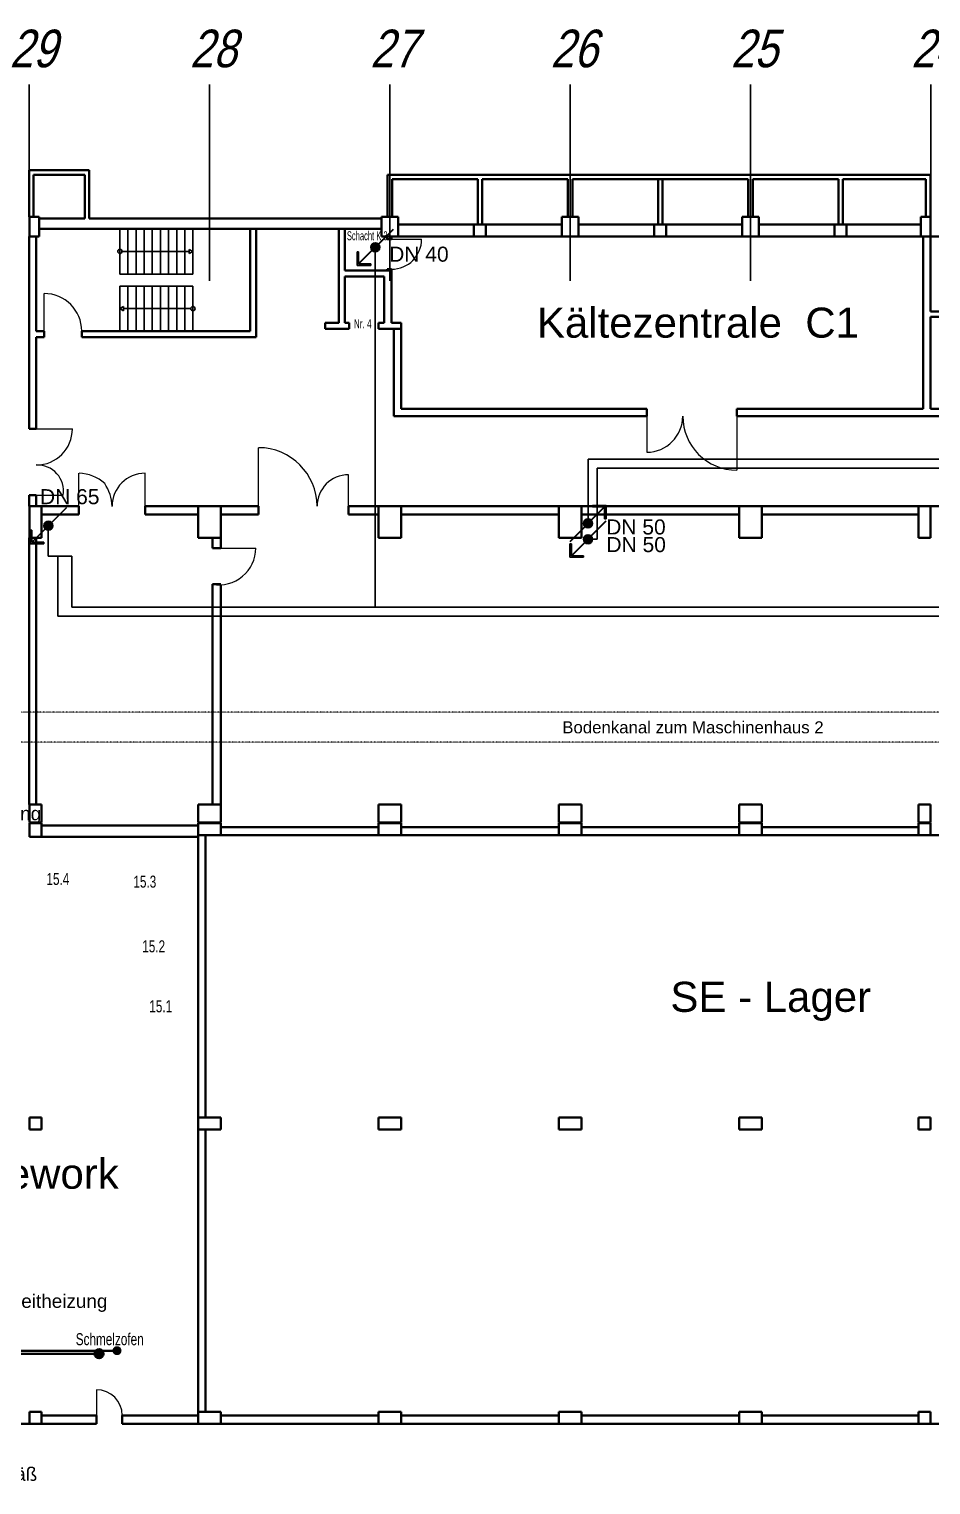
# Model space of a CAD drawing. Header units: millimetres. Extents: x 10546 to 220412, y -33380 to 110888.
# Drawn here: x 80892 to 110897, y 47761 to 96171 of the extents above; entities that cross this region are included whole.
import ezdxf
from ezdxf.enums import TextEntityAlignment as Align

# ---------------------------------------------------------------- set-up
doc = ezdxf.new("R2010")
doc.units = ezdxf.units.MM
doc.linetypes.add('ACAD_ISO03W100', pattern=[30, 12, -18])
doc.linetypes.add('ACAD_ISO10W100', pattern=[18, 12, -3, 0, -3])
for name, color, linetype, lineweight in [('A03_Türen', 253, 'Continuous', 20), ('A04_Treppen', 3, 'Continuous', 25), ('A07_Achslinien', 253, 'ACAD_ISO10W100', 25), ('A0_Grundriß', 7, 'Continuous', 40), ('A0_Grundriß_Versorgungskanal', 253, 'Continuous', 20), ('Heiz Wasser +35 Prozess R', 30, 'Continuous', 40), ('Heiz Wasser +45 Prozess V', 1, 'Continuous', 40), ('Heiz Wasser +50 -Heizkörper Rücklauff', 241, 'Continuous', 30), ('Heiz Wasser +60 -Heizkörper Vorlauf', 6, 'Continuous', 30)]:
    doc.layers.add(name, color=color, linetype=linetype, lineweight=lineweight)
doc.layers.add('A06_Text', color=7, linetype='Continuous')
doc.layers.add('A06_Text  -Belegung', color=253, linetype='Continuous')
doc.styles.get("Standard").update_dxf_attribs({"font": 'arial.ttf'})

msp = doc.modelspace()

# ---------------------------------------------------------------- hatches: boundary and pattern name
at = {"layer": 'Heiz Wasser +35 Prozess R'}
h = msp.add_hatch(color=256, dxfattribs=at)
h.dxf.hatch_style = 1
h.paths.add_polyline_path([(83069, 52123, 0.198912), (83113, 52016), (83325, 52229, 0.668179)])
h.paths.add_polyline_path([(83113, 52016, 0.668179), (83369, 52123, 0.198912), (83325, 52229)])
at = {"layer": 'Heiz Wasser +45 Prozess V'}
h = msp.add_hatch(color=256, dxfattribs=at)
h.dxf.hatch_style = 1
h.paths.add_polyline_path([(83667, 52224, 0.198912), (83711, 52118), (83924, 52330, 0.668179)])
h.paths.add_polyline_path([(83711, 52118, 0.668179), (83967, 52224, 0.198912), (83924, 52330)])
at = {"layer": 'Heiz Wasser +50 -Heizkörper Rücklauff'}
h = msp.add_hatch(color=256, dxfattribs=at)
h.dxf.hatch_style = 1
h.paths.add_polyline_path([(92509, 89026, -0.023583), (92519, 89016), (93014, 89511), (93004, 89521)])
h.paths.add_polyline_path([(91857, 88364), (91857, 88764), (91807, 88764), (91807, 88314), (92257, 88314), (92257, 88364)])
h.paths.add_polyline_path([(91867, 88364), (92307, 88804, -0.023583), (92297, 88814), (91857, 88374), (91857, 88364)])
h = msp.add_hatch(color=256, dxfattribs=at)
h.dxf.hatch_style = 1
h.paths.add_polyline_path([(92258, 88915, 0.198912), (92302, 88809), (92514, 89021, 0.668179)])
h.paths.add_polyline_path([(92302, 88809, 0.668179), (92558, 88915, 0.198912), (92514, 89021)])
h = msp.add_hatch(color=256, dxfattribs=at)
h.dxf.hatch_style = 1
h.paths.add_polyline_path([(81636, 79767, -0.023583), (81646, 79757), (82141, 80252), (82131, 80262)])
h.paths.add_polyline_path([(80984, 79105), (80984, 79505), (80934, 79505), (80934, 79055), (81384, 79055), (81384, 79105)])
h.paths.add_polyline_path([(80994, 79105), (81434, 79545, -0.023583), (81424, 79555), (80984, 79115), (80984, 79105)])
h = msp.add_hatch(color=256, dxfattribs=at)
h.dxf.hatch_style = 1
h.paths.add_polyline_path([(99388, 79621, -0.023583), (99378, 79631), (98883, 79136), (98893, 79126)])
h.paths.add_polyline_path([(100040, 80283), (100040, 79883), (100090, 79883), (100090, 80333), (99640, 80333), (99640, 80283)])
h.paths.add_polyline_path([(100030, 80283), (99590, 79843, -0.023583), (99600, 79833), (100040, 80273), (100040, 80283)])
h = msp.add_hatch(color=256, dxfattribs=at)
h.dxf.hatch_style = 1
h.paths.add_polyline_path([(99639, 79732, 0.198912), (99595, 79838), (99383, 79626, 0.668179)])
h.paths.add_polyline_path([(99595, 79838, 0.668179), (99339, 79732, 0.198912), (99383, 79626)])
h = msp.add_hatch(color=256, dxfattribs=at)
h.dxf.hatch_style = 1
h.paths.add_polyline_path([(81385, 79656, 0.198912), (81429, 79550), (81641, 79762, 0.668179)])
h.paths.add_polyline_path([(81429, 79550, 0.668179), (81685, 79656, 0.198912), (81641, 79762)])
at = {"layer": 'Heiz Wasser +60 -Heizkörper Vorlauf'}
h = msp.add_hatch(color=256, dxfattribs=at)
h.dxf.hatch_style = 1
h.paths.add_polyline_path([(99590, 79319, -0.023583), (99600, 79309), (100095, 79804), (100085, 79814)])
h.paths.add_polyline_path([(98938, 78657), (98938, 79057), (98888, 79057), (98888, 78607), (99338, 78607), (99338, 78657)])
h.paths.add_polyline_path([(98948, 78657), (99388, 79097, -0.023583), (99378, 79107), (98938, 78667), (98938, 78657)])
h = msp.add_hatch(color=256, dxfattribs=at)
h.dxf.hatch_style = 1
h.paths.add_polyline_path([(99339, 79208, 0.198912), (99383, 79102), (99595, 79314, 0.668179)])
h.paths.add_polyline_path([(99383, 79102, 0.668179), (99639, 79208, 0.198912), (99595, 79314)])

# ---------------------------------------------------------------- linework, layer by layer
at = {"layer": 'A03_Türen'}
for p, q in [((92802, 89187), (93952, 89187)), ((81392, 85927), (81392, 87377)), ((101442, 83302), (101442, 82102)), ((104442, 83302), (104442, 81502)), ((81132, 82877), (82332, 82877)), ((88522, 80032), (88522, 82252)), ((82552, 80708), (82552, 81402)), ((84752, 80032), (84752, 81402)), ((91522, 80032), (91522, 81352)), ((81132, 80677), (82028, 80676)), ((82552, 80032), (82552, 80708)), ((86997, 78908), (88437, 78908)), ((83132, 50927), (83132, 49787))]:
    msp.add_line(p, q, dxfattribs=at)
for centre, radius, start, end in [((92952, 89187), 1000, 270, 0), ((81392, 86127), 1250, 0, 90), ((101442, 83302), 1200, 270, 0), ((104442, 83302), 1800, 180, 270), ((81132, 82877), 1200, 270, 0), ((88522, 80302), 1950, 0, 90), ((81168, 80807), 870, 351.3457, 92.3775), ((82524, 80085), 1317, 47.9018, 88.7759), ((84752, 80302), 1100, 90, 180), ((91522, 80302), 1050, 90, 180), ((82238, 80265), 1414, 1.4617, 34.2782), ((87206, 78920), 1231, 260.2002, 359.411), ((83132, 50067), 860, 0, 90)]:
    msp.add_arc(centre, radius, start, end, dxfattribs=at)
at = {"layer": 'A04_Treppen', "color": 252, "true_color": 0x939598}
for p, q in [((83912, 88027), (83912, 89527)), ((84182, 88027), (84182, 89527)), ((84452, 88027), (84452, 89527)), ((84722, 88027), (84722, 89527)), ((84992, 88027), (84992, 89527)), ((85262, 88027), (85262, 89527)), ((85532, 88027), (85532, 89527)), ((85802, 88027), (85802, 89527)), ((86072, 88027), (86072, 89527)), ((86342, 88027), (86342, 89527)), ((83982, 88777), (86221, 88777)), ((86221, 88707), (86221, 88847)), ((86221, 88847), (86342, 88777)), ((86342, 88777), (86221, 88707)), ((83912, 88027), (86342, 88027)), ((83912, 87627), (86342, 87627)), ((83912, 86127), (83912, 87627)), ((84182, 86127), (84182, 87627)), ((84452, 86127), (84452, 87627)), ((84722, 86127), (84722, 87627)), ((84992, 86127), (84992, 87627)), ((85262, 86127), (85262, 87627)), ((85532, 86127), (85532, 87627)), ((85802, 86127), (85802, 87627)), ((86072, 86127), (86072, 87627)), ((86342, 86127), (86342, 87627)), ((83912, 86877), (84033, 86947)), ((84033, 86807), (83912, 86877)), ((84033, 86947), (84033, 86807)), ((86272, 86877), (84033, 86877))]:
    msp.add_line(p, q, dxfattribs=at)
for centre in [(83912, 88777), (86342, 86877)]:
    msp.add_circle(centre, 70, dxfattribs=at)
at = {"layer": 'A07_Achslinien'}
for p, q in [((80892, 87796), (80892, 94325)), ((86892, 87796), (86892, 94325)), ((92892, 87796), (92892, 94325)), ((98892, 87796), (98892, 94325)), ((104892, 87796), (104892, 94325)), ((110892, 87796), (110892, 94325))]:
    msp.add_line(p, q, dxfattribs=at)
at = {"layer": 'A0_Grundriß'}
for p, q in [((80892, 91477), (82892, 91477)), ((80892, 89927), (80892, 91477)), ((81042, 91327), (82742, 91327)), ((81042, 89927), (81042, 91327)), ((82742, 89877), (82742, 91327)), ((82892, 89877), (82892, 91477)), ((92817, 89927), (92817, 91327)), ((92817, 91327), (110882, 91327)), ((92967, 91177), (95817, 91177)), ((92967, 89927), (92967, 91177)), ((95817, 89677), (95817, 91177)), ((95967, 89677), (95967, 91177)), ((95967, 91177), (98817, 91177)), ((98817, 89927), (98817, 91177)), ((98967, 89927), (98967, 91177)), ((98967, 91177), (104817, 91177)), ((101817, 89677), (101817, 91177)), ((101967, 89677), (101967, 91177)), ((104817, 89927), (104817, 91177)), ((104967, 89927), (104967, 91177)), ((104967, 91177), (107817, 91177)), ((107817, 89677), (107817, 91177)), ((107967, 89677), (107967, 91177)), ((107967, 91177), (110732, 91177)), ((110732, 89927), (110732, 91177)), ((110882, 89927), (110882, 91327)), ((81222, 89927), (80902, 89927)), ((80902, 89927), (80902, 89277)), ((81222, 89277), (81222, 89927)), ((81222, 89877), (82742, 89877)), ((82892, 89877), (92617, 89877)), ((92617, 89277), (92617, 89927)), ((92617, 89927), (93167, 89927)), ((93167, 89927), (93167, 89277)), ((93167, 89677), (98617, 89677)), ((96092, 89677), (95692, 89677)), ((95692, 89677), (95692, 89277)), ((96092, 89277), (96092, 89677)), ((99167, 89927), (98617, 89927)), ((98617, 89927), (98617, 89277)), ((99167, 89277), (99167, 89927)), ((99167, 89677), (104617, 89677)), ((102092, 89677), (101692, 89677)), ((101692, 89677), (101692, 89277)), ((102092, 89277), (102092, 89677)), ((105167, 89927), (104617, 89927)), ((104617, 89927), (104617, 89277)), ((105167, 89277), (105167, 89927)), ((105167, 89677), (110562, 89677)), ((108092, 89677), (107692, 89677)), ((107692, 89677), (107692, 89277)), ((108092, 89277), (108092, 89677)), ((110882, 89927), (110562, 89927)), ((110562, 89927), (110562, 89277)), ((110882, 89277), (110882, 89927)), ((80892, 89277), (80892, 82877)), ((80902, 89277), (81222, 89277)), ((81132, 89277), (81132, 86127)), ((81222, 89527), (92617, 89527)), ((88242, 86127), (88242, 89527)), ((88442, 85927), (88442, 89527)), ((91192, 86407), (91192, 89527)), ((91392, 88147), (91392, 89527)), ((93167, 89277), (92617, 89277)), ((92802, 89277), (92802, 89187)), ((92802, 89187), (92952, 89187)), ((92892, 89277), (134672, 89277)), ((92952, 89277), (92952, 89187)), ((95692, 89277), (96092, 89277)), ((98617, 89277), (99167, 89277)), ((101692, 89277), (102092, 89277)), ((104617, 89277), (105167, 89277)), ((107692, 89277), (108092, 89277)), ((110562, 89277), (110882, 89277)), ((110642, 89277), (110642, 83542)), ((110882, 89277), (110882, 86777)), ((91392, 88147), (92952, 88147)), ((92802, 88187), (92802, 88147)), ((92802, 88187), (92952, 88187)), ((92952, 88187), (92952, 88147)), ((92952, 86407), (92952, 88147)), ((91392, 87947), (92702, 87947)), ((91392, 86407), (91392, 87947)), ((92702, 86407), (92702, 87947)), ((110882, 86777), (111207, 86777)), ((90747, 86207), (90747, 86407)), ((90747, 86407), (91192, 86407)), ((90747, 86207), (91537, 86207)), ((91392, 86407), (91537, 86407)), ((91537, 86207), (91537, 86407)), ((92517, 86207), (92517, 86407)), ((92517, 86407), (92702, 86407)), ((92517, 86207), (93267, 86207)), ((92952, 86407), (93267, 86407)), ((93027, 86207), (93027, 83302)), ((93267, 86207), (93267, 86407)), ((93267, 85877), (93267, 86207)), ((110882, 86602), (110882, 83542)), ((110882, 86602), (111207, 86602)), ((81132, 86127), (81392, 86127)), ((81132, 85927), (81392, 85927)), ((81132, 85927), (81132, 82877)), ((81392, 86127), (81392, 85927)), ((82642, 86127), (88242, 86127)), ((82642, 85927), (82642, 86127)), ((82642, 85927), (88442, 85927)), ((93267, 85877), (93267, 83542)), ((93027, 83302), (101442, 83302)), ((93267, 83542), (94247, 83542)), ((94247, 83542), (101442, 83542)), ((101442, 83542), (101442, 83302)), ((104442, 83542), (104442, 83302)), ((104442, 83542), (110642, 83542)), ((104442, 83302), (117082, 83302)), ((110882, 83542), (117082, 83542)), ((80892, 82877), (81132, 82877)), ((80892, 80677), (81132, 80677)), ((80892, 80677), (80892, 80302)), ((81132, 80677), (81132, 80302)), ((81302, 80302), (80902, 80302)), ((80902, 80302), (80902, 79252)), ((81302, 80302), (82552, 80302)), ((81302, 79252), (81302, 80302)), ((81302, 80032), (82552, 80032)), ((82552, 80302), (82552, 80032)), ((84752, 80302), (88522, 80302)), ((84752, 80302), (84752, 80032)), ((84752, 80032), (86517, 80032)), ((87267, 80302), (86517, 80302)), ((86517, 80302), (86517, 79252)), ((87267, 79252), (87267, 80302)), ((87267, 80032), (88522, 80032)), ((88522, 80302), (88522, 80032)), ((91522, 80302), (94439, 80302)), ((91522, 80302), (91522, 80032)), ((91522, 80032), (92517, 80032)), ((93267, 80302), (92517, 80302)), ((92517, 80302), (92517, 79252)), ((93267, 79252), (93267, 80302)), ((93267, 80032), (98517, 80032)), ((94439, 80302), (126027, 80302)), ((99267, 80302), (98517, 80302)), ((98517, 80302), (98517, 79252)), ((99267, 79252), (99267, 80302)), ((99267, 80032), (104517, 80032)), ((105267, 80302), (104517, 80302)), ((104517, 80302), (104517, 79252)), ((105267, 79252), (105267, 80302)), ((105267, 80032), (110482, 80032)), ((110882, 80302), (110482, 80302)), ((110482, 80302), (110482, 79252)), ((110882, 79252), (110882, 80302)), ((80892, 70387), (80892, 79252)), ((80902, 79252), (81302, 79252)), ((81132, 70387), (81132, 79252)), ((86517, 79252), (87267, 79252)), ((86997, 78908), (86997, 79252)), ((87267, 78908), (87267, 79252)), ((92517, 79252), (93267, 79252)), ((98517, 79252), (99267, 79252)), ((104517, 79252), (105267, 79252)), ((110482, 79252), (110882, 79252)), ((86997, 78908), (87267, 78908)), ((86997, 70387), (86997, 77708)), ((86997, 77708), (87267, 77708)), ((87267, 70387), (87267, 77691)), ((81302, 70387), (80902, 70387)), ((80902, 70387), (80902, 69787)), ((81302, 69787), (81302, 70387)), ((87267, 70387), (86517, 70387)), ((86517, 70387), (86517, 69787)), ((87267, 69787), (87267, 70387)), ((93267, 70387), (92517, 70387)), ((92517, 70387), (92517, 69787)), ((93267, 69787), (93267, 70387)), ((99267, 70387), (98517, 70387)), ((98517, 70387), (98517, 69787)), ((99267, 69787), (99267, 70387)), ((105267, 70387), (104517, 70387)), ((104517, 70387), (104517, 69787)), ((105267, 69787), (105267, 70387)), ((110882, 70387), (110482, 70387)), ((110482, 70387), (110482, 69787)), ((110882, 69787), (110882, 70387)), ((80902, 69787), (81302, 69787)), ((80902, 69767), (81302, 69767)), ((80902, 69312), (80902, 69767)), ((81302, 69767), (81302, 69312)), ((86517, 69787), (87267, 69787)), ((87267, 69767), (86517, 69767)), ((86517, 69767), (86517, 69367)), ((87267, 69367), (87267, 69767)), ((92517, 69787), (93267, 69787)), ((93267, 69767), (92517, 69767)), ((92517, 69767), (92517, 69367)), ((93267, 69367), (93267, 69767)), ((98517, 69787), (99267, 69787)), ((99267, 69767), (98517, 69767)), ((98517, 69767), (98517, 69367)), ((99267, 69367), (99267, 69767)), ((104517, 69787), (105267, 69787)), ((105267, 69767), (104517, 69767)), ((104517, 69767), (104517, 69367)), ((105267, 69367), (105267, 69767)), ((110482, 69787), (110882, 69787)), ((110882, 69767), (110482, 69767)), ((110482, 69767), (110482, 69367)), ((110882, 69367), (110882, 69767)), ((81302, 69312), (80902, 69312)), ((81302, 69687), (86517, 69687)), ((81302, 69312), (86517, 69312)), ((86517, 69367), (86517, 50067)), ((86517, 69367), (87267, 69367)), ((86757, 69367), (86757, 59977)), ((87267, 69637), (92517, 69637)), ((87267, 69367), (125737, 69367)), ((92517, 69367), (93267, 69367)), ((93267, 69637), (98517, 69637)), ((98517, 69367), (99267, 69367)), ((99267, 69637), (104517, 69637)), ((104517, 69367), (105267, 69367)), ((105267, 69637), (110482, 69637)), ((110482, 69367), (110882, 69367)), ((81302, 59977), (80902, 59977)), ((80902, 59977), (80902, 59577)), ((80902, 59577), (81302, 59577)), ((81302, 59577), (81302, 59977)), ((87267, 59977), (86517, 59977)), ((86517, 59977), (86517, 59577)), ((86517, 59577), (87267, 59577)), ((86757, 59577), (86757, 50187)), ((87267, 59577), (87267, 59977)), ((93267, 59977), (92517, 59977)), ((92517, 59977), (92517, 59577)), ((92517, 59577), (93267, 59577)), ((93267, 59577), (93267, 59977)), ((99267, 59977), (98517, 59977)), ((98517, 59977), (98517, 59577)), ((98517, 59577), (99267, 59577)), ((99267, 59577), (99267, 59977)), ((105267, 59977), (104517, 59977)), ((104517, 59977), (104517, 59577)), ((104517, 59577), (105267, 59577)), ((105267, 59577), (105267, 59977)), ((110882, 59977), (110482, 59977)), ((110482, 59977), (110482, 59577)), ((110482, 59577), (110882, 59577)), ((110882, 59577), (110882, 59977)), ((81302, 50187), (80902, 50187)), ((80902, 50187), (80902, 49787)), ((81302, 49787), (81302, 50187)), ((81302, 50067), (83132, 50067)), ((83132, 50067), (83132, 49787)), ((83992, 50067), (83992, 49787)), ((83992, 50067), (86517, 50067)), ((87267, 50187), (86517, 50187)), ((86517, 50187), (86517, 49787)), ((87267, 49787), (87267, 50187)), ((87267, 50067), (89452, 50067)), ((89452, 50067), (92517, 50067)), ((93267, 50187), (92517, 50187)), ((92517, 50187), (92517, 49787)), ((93267, 49787), (93267, 50187)), ((93267, 50067), (98517, 50067)), ((99267, 50187), (98517, 50187)), ((98517, 50187), (98517, 49787)), ((99267, 49787), (99267, 50187)), ((99267, 50067), (104517, 50067)), ((105267, 50187), (104517, 50187)), ((104517, 50187), (104517, 49787)), ((105267, 49787), (105267, 50187)), ((105267, 50067), (110482, 50067)), ((110882, 50187), (110482, 50187)), ((110482, 50187), (110482, 49787)), ((110882, 49787), (110882, 50187)), ((73252, 49787), (83132, 49787)), ((80902, 49787), (81302, 49787)), ((83992, 49787), (89452, 49787)), ((86517, 49787), (87267, 49787)), ((89452, 49787), (134592, 49787)), ((92517, 49787), (93267, 49787)), ((98517, 49787), (99267, 49787)), ((104517, 49787), (105267, 49787)), ((110482, 49787), (110882, 49787))]:
    msp.add_line(p, q, dxfattribs=at)
at = {"layer": 'A0_Grundriß', "lineweight": 0}
msp.add_point((91181, 86407), dxfattribs=at)
at = {"layer": 'A0_Grundriß_Versorgungskanal', "linetype": 'ACAD_ISO03W100', "ltscale": 0.3}
for p, q in [((129086, 73459), (78862, 73459)), ((128903, 72459), (78862, 72459))]:
    msp.add_line(p, q, dxfattribs=at)
at = {"layer": 'Heiz Wasser +35 Prozess R'}
msp.add_line((76874, 52120), (83226, 52120), dxfattribs=at)
msp.add_circle((83219, 52123), 150, dxfattribs=at)
at = {"layer": 'Heiz Wasser +45 Prozess V'}
msp.add_line((76974, 52220), (83823, 52220), dxfattribs=at)
at = {"layer": 'Heiz Wasser +50 -Heizkörper Rücklauff'}
for p, q in [((91857, 88374), (93004, 89521)), ((91867, 88364), (93014, 89511)), ((91807, 88314), (91807, 88764)), ((91807, 88764), (91857, 88764)), ((91857, 88764), (91857, 88364)), ((92408, 88765), (92408, 76950)), ((91807, 88314), (92257, 88314)), ((92257, 88364), (91857, 88364)), ((92257, 88364), (92257, 88314)), ((133469, 81872), (99489, 81872)), ((99489, 79732), (99489, 81872)), ((80984, 79115), (82131, 80262)), ((80994, 79105), (82141, 80252)), ((100030, 80283), (98883, 79136)), ((100040, 80273), (98893, 79126)), ((100090, 80333), (99640, 80333)), ((99640, 80283), (99640, 80333)), ((99640, 80283), (100040, 80283)), ((100040, 79883), (100040, 80283)), ((100090, 79883), (100040, 79883)), ((100090, 80333), (100090, 79883)), ((80934, 79055), (80934, 79505)), ((80934, 79505), (80984, 79505)), ((80984, 79505), (80984, 79105)), ((81521, 79537), (81521, 78641)), ((80934, 79055), (81384, 79055)), ((81384, 79105), (80984, 79105)), ((81384, 79105), (81384, 79055)), ((82318, 78641), (81521, 78641)), ((81848, 78641), (81848, 76650)), ((82318, 78641), (82318, 76950)), ((130438, 76650), (81848, 76650)), ((130138, 76950), (82318, 76950))]:
    msp.add_line(p, q, dxfattribs=at)
for centre in [(92408, 88915), (99489, 79732), (81535, 79656)]:
    msp.add_circle(centre, 150, dxfattribs=at)
at = {"layer": 'Heiz Wasser +60 -Heizkörper Vorlauf'}
for p, q in [((133169, 81572), (99789, 81572)), ((133169, 81572), (99789, 81572)), ((99789, 79208), (99789, 81572)), ((98938, 78667), (100085, 79814)), ((98948, 78657), (100095, 79804)), ((98888, 78607), (98888, 79057)), ((98888, 79057), (98938, 79057)), ((98938, 79057), (98938, 78657)), ((99639, 79208), (99789, 79208)), ((98888, 78607), (99338, 78607)), ((99338, 78657), (98938, 78657)), ((99338, 78657), (99338, 78607))]:
    msp.add_line(p, q, dxfattribs=at)
msp.add_circle((99489, 79208), 150, dxfattribs=at)

# ---------------------------------------------------------------- texts
at = {"layer": 'A06_Text', "width": 0.6}
msp.add_text('Schacht K.3', height=300, dxfattribs=at).set_placement((91465, 89149))
at = {"layer": 'A06_Text', "lineweight": 25}
for s, p in [('Kältezentrale  C1', (97789, 85910)), ('SE - Lager', (102230, 63491)), ('Rework', (79140, 57609))]:
    msp.add_text(s, height=1000, dxfattribs=at).set_placement(p)
at = {"layer": 'A06_Text', "lineweight": 25, "width": 0.65}
msp.add_text('Nr. 4', height=300, dxfattribs=at).set_placement((91698, 86225))
at = {"layer": 'A06_Text  -Belegung', "width": 0.7}
for s, p in [('15.4', (81468, 67711)), ('15.3', (84361, 67621)), ('15.2', (84656, 65471)), ('15.1', (84890, 63476)), ('Schmelzofen', (82444, 52406))]:
    msp.add_text(s, height=400, dxfattribs=at).set_placement(p)
at = {"layer": 'A07_Achslinien', "color": 7, "linetype": 'Continuous', "oblique": 15, "width": 0.8}
for s, p in [('29', (81020, 94903)), ('28', (87018, 94903)), ('27', (93019, 94903)), ('26', (99019, 94903)), ('25', (105018, 94903)), ('24', (111018, 94903))]:
    msp.add_text(s, height=1250, dxfattribs=at).set_placement(p, align=Align.CENTER)
at = {"layer": 'A0_Grundriß_Versorgungskanal'}
msp.add_text('Bodenkanal zum Maschinenhaus 2', height=400, dxfattribs=at).set_placement((98631, 72753))
at = {"layer": 'Heiz Wasser +45 Prozess V'}
note = msp.add_mtext_dynamic_manual_height_columns('Rohrbegleitheizung\\P', width=6994.62, gutter_width=1480, heights=[715, 0], dxfattribs=dict(at, insert=(75878, 70311), char_height=450, attachment_point=1))
at = {"layer": 'Heiz Wasser +45 Prozess V', "char_height": 450, "attachment_point": 1}
for s, insert in [('Rohrbegleitheizung', (78081, 54098)), ('Molchentspannungsgeäß', (74104, 48347))]:
    msp.add_mtext_dynamic_manual_height_columns(s, width=4649.09, gutter_width=1480, heights=[830], dxfattribs=dict(at, insert=insert))
at = {"layer": 'Heiz Wasser +50 -Heizkörper Rücklauff'}
for s, p in [('DN 40', (92872, 88437)), ('DN 50', (100093, 79366))]:
    msp.add_text(s, height=500, dxfattribs=at).set_placement(p)
at = {"layer": 'Heiz Wasser +50 -Heizkörper Rücklauff', "insert": (81254, 80873), "char_height": 500, "attachment_point": 1}
msp.add_mtext_dynamic_manual_height_columns('DN 65', width=10440.86, gutter_width=12.5, heights=[1203], dxfattribs=at)
at = {"layer": 'Heiz Wasser +60 -Heizkörper Vorlauf'}
msp.add_text('DN 50', height=500, dxfattribs=at).set_placement((100100, 78779))

doc.saveas('drawing.dxf')
